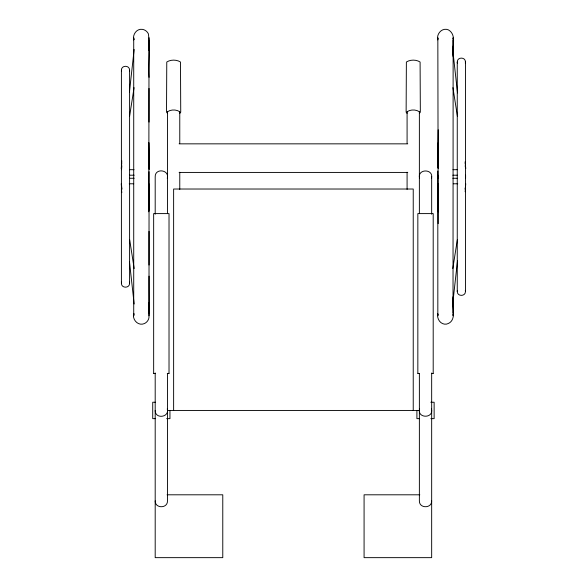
<?xml version="1.0" encoding="UTF-8"?>
<svg xmlns="http://www.w3.org/2000/svg" width="587" height="587" viewBox="0 0 587 587"><rect width="100%" height="100%" fill="white"/><g stroke="black" fill="none" stroke-linecap="round" stroke-linejoin="round"><path stroke-width="0.88" d="M134.159 39.615L133.719 37.7L133.719 315.777L134.159 313.862M149.017 37.7L148.805 210.909M149.039 77.352C148.24 62.934 150.309 48.127 148.394 33.855C147.278 31.456 144.974 29.732 142.355 29.35C136.573 28.506 132.442 34.604 133.697 39.945M149.017 315.777L149.025 231.381M149.054 171.668L149.017 265.06M149.025 122.089L149.017 88.417M438.129 38.977L437.836 37.7L438.196 223.676M437.807 171.037L437.836 315.777L438.129 314.5M453.164 305.988L453.135 315.777L452.848 314.5M453.017 313.179L453.135 37.7L452.848 38.977M437.807 164.448L438.196 129.793M148.9 313.179L149.032 302.907L148.812 306.377M148.805 190.533L148.878 183.782M148.805 211.812L149.193 184.898M437.807 167.522L438.196 142.78M438.196 161.821L438.122 168.579M437.814 39.945C436.156 33.819 442.224 27.229 448.365 29.849C457.655 35.161 451.33 48.383 453.157 56.902M452.929 306.377L453.142 302.907M121.406 164.448L121.803 160.831M129.441 92.027L134.159 49.484M452.9 302.18L457.522 260.54M465.153 191.744L465.454 189.021M121.406 70.242C121.201 64.981 129.793 64.981 129.595 70.242L129.595 283.228C129.793 288.488 121.201 288.488 121.406 283.228L121.406 70.242L121.546 71.306M129.456 71.306L129.595 70.242M121.406 283.228L121.546 282.171M167.273 178.331C169.797 169.716 154.983 167.765 155.195 176.738L155.195 214.204M167.273 408.853C169.797 417.46 154.983 419.412 155.195 410.438M431.452 178.331C434.087 168.52 416.946 168.52 419.588 178.331M457.258 62.053C457.06 56.792 465.652 56.792 465.454 62.053L465.454 291.423C465.652 296.684 457.06 296.684 457.258 291.423L457.258 62.053L457.398 63.117M431.452 408.853C434.087 418.656 416.946 418.656 419.588 408.853M465.315 63.117L465.454 62.053M457.258 291.423L457.398 290.36M431.665 500.872C431.922 508.68 419.118 508.68 419.375 500.872L419.375 373.574L417.841 373.339L417.841 213.602L433.199 213.602L433.199 373.339L431.665 373.574M121.795 162.812L121.23 168.579M121.832 165.725L121.546 169.694M129.573 116.365L134.078 87.646M465.168 188.867L465.454 187.07M452.819 268.523L457.324 239.804M465.205 189.542L465.77 183.782M167.478 112.154L167.691 111.611C171.052 109.424 176.195 109.424 179.556 111.611L179.769 112.154M407.084 112.154L407.297 111.611C410.658 109.424 415.801 109.424 419.169 111.611L419.375 112.154M179.776 113.364L180.73 112.154L180.488 62.017C176.599 59.492 170.656 59.492 166.767 62.017L166.525 112.154L167.471 113.364M419.382 113.364L420.336 112.154L420.094 62.017C416.205 59.492 410.262 59.492 406.373 62.017L406.131 112.154L407.077 113.364M155.195 373.574L153.655 373.339L153.655 213.602L169.019 213.602L169.019 373.339L167.478 373.574L167.478 500.872C167.735 508.68 154.939 508.68 155.195 500.872M167.273 373.574L169.019 373.339M431.452 373.574L433.199 373.339M179.108 143.844L407.745 143.844M129.573 169.694L134.034 169.694M452.966 169.694L457.427 169.694M179.108 172.424L407.745 172.424M129.426 175.205L134.152 175.205M452.848 175.205L457.405 175.205M129.426 178.272L134.152 178.272M452.848 178.272L457.405 178.272M129.257 183.782L133.711 183.782M453.289 183.782L457.743 183.782M155.445 402.234L152.723 402.234L152.723 418.648L155.445 418.648M430.829 402.234L434.131 402.234L434.131 418.648L430.829 418.648M167.478 410.438L419.375 410.438M166.642 418.648L169.951 418.648L169.951 410.438M419.624 418.648L416.902 418.648L416.902 410.438M167.068 494.804L222.774 494.804L222.774 557.65L155.195 557.65L155.195 372.972M419.793 494.804L364.079 494.804L364.079 557.65L431.665 557.65L431.665 373.009M417.841 373.339L419.588 373.574M153.655 373.339L155.401 373.574M465.205 162.812L465.77 168.579M452.922 87.646L457.427 116.365M465.168 165.725L465.454 167.522M121.832 188.867L121.546 184.898M121.795 189.542L121.23 183.782M129.676 239.804L134.181 268.523M465.315 290.36L465.454 291.423M129.456 282.171L129.595 283.228M452.9 51.289L457.522 92.937M465.153 161.733L465.454 164.448M121.406 189.021L121.803 192.646M129.441 261.442L134.159 303.993M452.929 47.092L453.142 50.57L453.017 40.29M148.812 47.092L149.032 50.57L148.9 40.29M437.814 313.531C436.552 318.866 440.69 324.971 446.465 324.127C458.432 321.192 451.073 304.514 453.164 296.486M133.697 313.531C132.038 319.658 138.106 326.247 144.255 323.628C146.691 322.593 148.489 320.341 148.951 317.736C149.208 303.868 148.959 289.993 149.039 276.125M438.196 190.533L438.122 183.782M437.807 187.07L438.196 211.812M148.805 142.78L149.193 169.694M148.805 161.821L148.878 168.579M148.805 142.56L149.047 164.448M465.594 175.205L465.594 178.272M437.953 175.205L437.953 178.272M431.665 176.738L431.665 214.204M419.375 111.868L419.375 213.602M413.233 410.438L413.233 189.021L173.627 189.021L173.627 410.438M407.084 111.868L407.084 143.301M407.084 172.211L407.084 189.432M179.769 111.868L179.769 143.301M179.769 172.211L179.769 189.432M167.478 111.868L167.478 213.602"/></g></svg>
